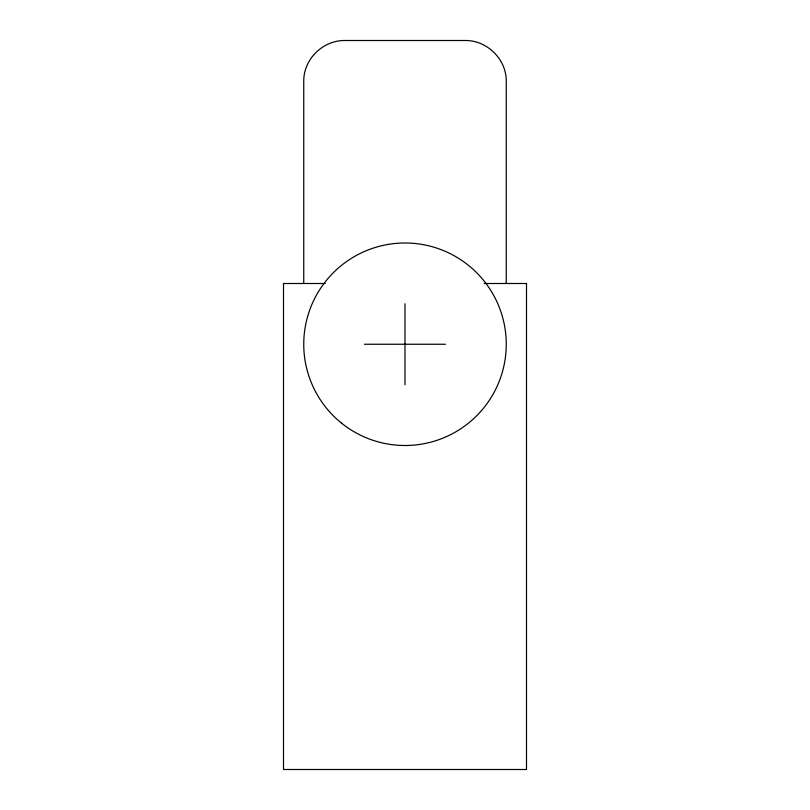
<?xml version="1.0" encoding="UTF-8"?>
<svg xmlns="http://www.w3.org/2000/svg" width="810" height="810" viewBox="0 0 810 810"><rect width="100%" height="100%" fill="white"/><g stroke="black" fill="none" stroke-linecap="round" stroke-linejoin="round"><path stroke-width="1.21" d="M325.266 283.5L283.5 283.5L283.5 769.5L526.5 769.5L526.5 283.5L484.167 283.5M364.5 344.25L445.5 344.25M506.25 283.5L506.25 81C506.371 59.191 487.134 40.348 465.396 40.5L344.604 40.5C322.866 40.348 303.628 59.191 303.75 81L303.75 283.5M405 303.75L405 384.75M341.526 423.134A101.25 101.25 0 0 0 505.055 359.782A101.25 101.25 0 0 0 368.418 249.834A101.25 101.25 0 0 0 341.526 423.134"/></g></svg>
